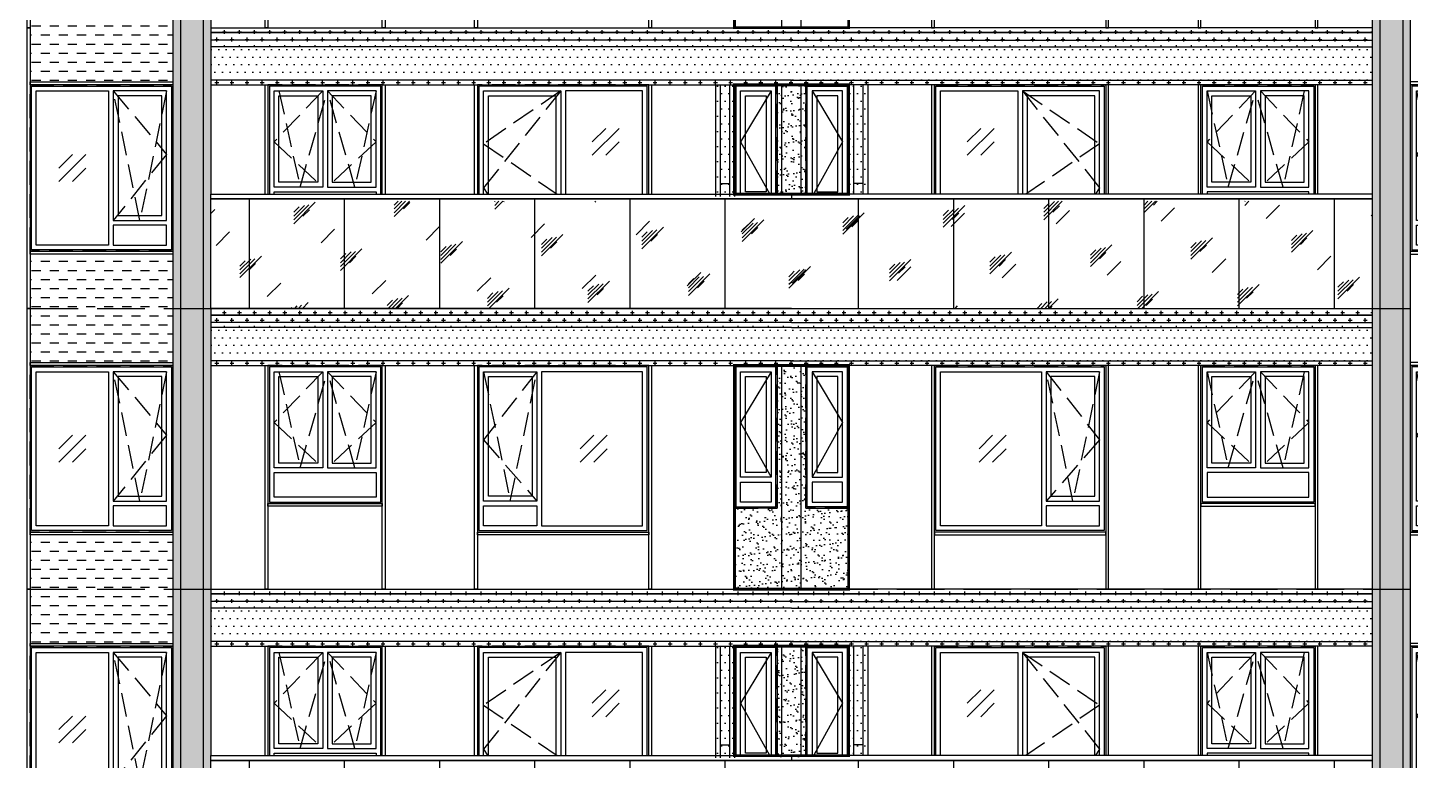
# Model space of a CAD drawing. Extents: x 646072 to 1012572, y -46617 to 16093.
# Drawn here: x 772764 to 787289, y -25552 to -17852 of the extents above; entities that cross this region are included whole.
import ezdxf

# ---------------------------------------------------------------- set-up
doc = ezdxf.new("R2010")
doc.units = 0
doc.header["$LTSCALE"] = 1000
doc.header["$MEASUREMENT"] = 0
for name, pattern in [('3#楼-HZS$0$3#楼-HZS$0$__DASH', [0.35, 0.25, -0.1]), ('3#楼-HZS$0$3#楼-HZS$0$DASH', [0.35, 0.25, -0.1]), ('3#楼-HZS$0$DOTE', [2.42, 2, -0.2, 0.02, -0.2])]:
    doc.linetypes.add(name, pattern=pattern)
for name, color, linetype in [('3#楼-HZS$0$3#楼-HZS$0$00-立面灰色金属看线', 252, 'Continuous'), ('3#楼-HZS$0$3#楼-HZS$0$00-立面米色看线', 31, 'Continuous'), ('3#楼-HZS$0$3#楼-HZS$0$A-ANNO-SYMB', 3, 'Continuous'), ('3#楼-HZS$0$3#楼-HZS$0$A-LINE-浅灰色铝板幕墙-填充', 115, 'Continuous'), ('3#楼-HZS$0$3#楼-HZS$0$DOTE', 1, '3#楼-HZS$0$DOTE'), ('3#楼-HZS$0$3#楼-HZS$0$ELEV-WIND', 4, 'Continuous'), ('3#楼-HZS$0$3#楼-HZS$0$RAIL', 163, 'Continuous'), ('3#楼-HZS$0$3#楼-HZS$0$WINDOW', 4, 'Continuous'), ('3#楼-HZS$0$3#楼-HZS$0$填充-浅黄色铝板', 30, 'Continuous'), ('3#楼-HZS$0$3#楼-HZS$0$填充-深灰色涂料', 11, 'Continuous'), ('3#楼-HZS$0$3#楼-HZS$0$填充-玻璃', 150, 'Continuous'), ('3#楼-HZS$0$3#楼-HZS$0$深灰色涂料', 151, 'Continuous'), ('3#楼-HZS$0$3#楼-HZS$0$轮廓', 255, 'Continuous')]:
    doc.layers.add(name, color=color, linetype=linetype)
pattern_1 = [(0, (245300.04, -101161.286), (79.375, 79.375), [39.6875, -119.0625]), (90, (245319.88, -101181.13), (-79.375, 79.375), [39.6875, -119.0625])]
pattern_2 = [(0, (245300.04, -101136.286), (79.375, 79.375), [39.6875, -119.0625]), (90, (245319.88, -101156.13), (-79.375, 79.375), [39.6875, -119.0625])]
pattern_3 = [(0, (245300.04, -59594.77), (39.6875, 79.375), [0, -79.375])]
pattern_4 = [(0, (245300.04, -104111.286), (79.375, 79.375), [39.6875, -119.0625]), (90, (245319.88, -104131.13), (-79.375, 79.375), [39.6875, -119.0625])]
pattern_5 = [(0, (245300.04, -104086.286), (79.375, 79.375), [39.6875, -119.0625]), (90, (245319.88, -104106.13), (-79.375, 79.375), [39.6875, -119.0625])]
pattern_6 = [(0, (245300.04, -62544.77), (39.6875, 79.375), [0, -79.375])]
pattern_7 = [(0, (245300.04, -107061.286), (79.375, 79.375), [39.6875, -119.0625]), (90, (245319.88, -107081.13), (-79.375, 79.375), [39.6875, -119.0625])]
pattern_8 = [(0, (245300.04, -107036.286), (79.375, 79.375), [39.6875, -119.0625]), (90, (245319.88, -107056.13), (-79.375, 79.375), [39.6875, -119.0625])]
pattern_9 = [(0, (245300.04, -65494.77), (39.6875, 79.375), [0, -79.375])]
pattern_10 = [(45, (533967.94, -79227), (-489.8836, 489.8836), [224, -576]), (45, (534063.94, -79187), (-489.8836, 489.8836), [96, -704]), (45, (533967.94, -79187), (-489.8836, 489.8836), [160, -640]), (45, (534015.94, -79227), (537.4012, -537.4012), [200, -600]), (45, (533967.94, -79267), (-489.8836, 489.8836), [320, -480]), (45, (533967.94, -79147), (-489.8836, 489.8836), [80, -720])]
pattern_11 = [(0, (518868.42, -79267.03), (39.6875, 79.375), [0, -79.375])]
pattern_12 = [(0, (518868.42, -85167.03), (39.6875, 79.375), [0, -79.375])]
pattern_13 = [(0, (518868.42, -67467.03), (79.375, 79.375), [39.6875, -119.0625]), (90, (518888.26, -67486.87), (-79.375, 79.375), [39.6875, -119.0625])]
pattern_14 = [(37.5, (22214.64, 74424.99), (-4.000078, 122.353309), [0, -96.52, 0, -107.95, 0, -103.1875]), (7.5, (22214.64, 74424.99), (112.38082, 179.206275), [0, -52.07, 0, -86.995, 0, -33.3375]), (327.5, (22136.54, 74424.99), (197.748093, 0.359296), [0, -31.75, 0, -114.3, 0, -149.225]), (317.5, (22136.54, 74424.99), (190.889113, 55.73233), [0, -15.875, 0, -74.93, 0, -85.725])]

# ---------------------------------------------------------------- blocks, each defined once
blk = doc.blocks.new('3#楼-HZS$0$3#楼-HZS$0$DFSH50F4+')
at = {"layer": '3#楼-HZS$0$3#楼-HZS$0$ELEV-WIND', "color": 8, "linetype": '3#楼-HZS$0$3#楼-HZS$0$__DASH'}
blk.add_lwpolyline([(28650, -97429), (30450, -97429), (30450, -99179), (28650, -99179)], close=True, dxfattribs=at)
at = {"layer": '3#楼-HZS$0$3#楼-HZS$0$ELEV-WIND'}
for points in [[(28665, -97444), (30435, -97444), (30435, -99164), (28665, -99164)], [(28715, -97494), (29775, -97494), (29775, -99114), (28715, -99114)], [(30385, -97494), (29825, -97494), (29825, -98854), (30385, -98854)], [(30335, -97544), (29875, -97544), (29875, -98804), (30335, -98804)], [(30385, -98904), (29825, -98904), (29825, -99114), (30385, -99114)]]:
    blk.add_lwpolyline(points, close=True, dxfattribs=at)
at = {"layer": '3#楼-HZS$0$3#楼-HZS$0$ELEV-WIND', "color": 8, "linetype": '3#楼-HZS$0$3#楼-HZS$0$DASH'}
for points in [[(29825, -97494), (30385, -98211), (29825, -98854)], [(30385, -97494), (30105, -98854), (29825, -97494)]]:
    blk.add_lwpolyline(points, dxfattribs=at)
blk = doc.blocks.new('3#楼-HZS$0$3#楼-HZS$0$uytjhgjh')
at = {"layer": '3#楼-HZS$0$3#楼-HZS$0$ELEV-WIND', "color": 8, "linetype": '3#楼-HZS$0$3#楼-HZS$0$__DASH'}
blk.add_lwpolyline([(32350, -97429), (33850, -97429), (33850, -99179), (32350, -99179)], close=True, dxfattribs=at)
at = {"layer": '3#楼-HZS$0$3#楼-HZS$0$ELEV-WIND'}
for points in [[(32365, -97444), (33835, -97444), (33835, -99164), (32365, -99164)], [(32415, -97494), (33175, -97494), (33175, -99114), (32415, -99114)], [(33785, -97494), (33225, -97494), (33225, -98854), (33785, -98854)], [(33735, -97544), (33275, -97544), (33275, -98804), (33735, -98804)], [(33785, -98904), (33225, -98904), (33225, -99114), (33785, -99114)]]:
    blk.add_lwpolyline(points, close=True, dxfattribs=at)
at = {"layer": '3#楼-HZS$0$3#楼-HZS$0$ELEV-WIND', "color": 8, "linetype": '3#楼-HZS$0$3#楼-HZS$0$DASH'}
for points in [[(33225, -97494), (33785, -98161), (33225, -98854)], [(33785, -97494), (33505, -98854), (33225, -97494)]]:
    blk.add_lwpolyline(points, dxfattribs=at)
blk = doc.blocks.new('3#楼-HZS$0$3#楼-HZS$0$ytrujuty')
at = {"layer": '3#楼-HZS$0$3#楼-HZS$0$ELEV-WIND', "color": 8, "linetype": '3#楼-HZS$0$3#楼-HZS$0$__DASH'}
blk.add_lwpolyline([(35150, -97429), (36350, -97429), (36350, -98879), (35150, -98879)], close=True, dxfattribs=at)
at = {"layer": '3#楼-HZS$0$3#楼-HZS$0$ELEV-WIND'}
for points in [[(35165, -97444), (36335, -97444), (36335, -98864), (35165, -98864)], [(35215, -97494), (35725, -97494), (35725, -98504), (35215, -98504)], [(35215, -97494), (35725, -97494), (35725, -98504), (35215, -98504)], [(35265, -97544), (35675, -97544), (35675, -98454), (35265, -98454)], [(36285, -97494), (35775, -97494), (35775, -98504), (36285, -98504)], [(36235, -97544), (35825, -97544), (35825, -98454), (36235, -98454)], [(36285, -98554), (35215, -98554), (35215, -98814), (36285, -98814)]]:
    blk.add_lwpolyline(points, close=True, dxfattribs=at)
at = {"layer": '3#楼-HZS$0$3#楼-HZS$0$ELEV-WIND', "color": 8, "linetype": '3#楼-HZS$0$3#楼-HZS$0$DASH'}
for points in [[(35725, -97494), (35215, -98029), (35725, -98504)], [(35215, -97494), (35437, -98504), (35725, -97494)], [(36235, -97494), (36013, -98504), (35725, -97494)], [(35775, -97494), (36285, -98029), (35775, -98504)]]:
    blk.add_lwpolyline(points, dxfattribs=at)
blk = doc.blocks.new('3#楼-HZS$0$3#楼-HZS$0$yhjghjhgjgj')
at = {"layer": '3#楼-HZS$0$3#楼-HZS$0$ELEV-WIND', "color": 8, "linetype": '3#楼-HZS$0$3#楼-HZS$0$__DASH'}
blk.add_lwpolyline([(53700, -97379), (53250, -97379), (53250, -98879), (53700, -98879)], close=True, dxfattribs=at)
at = {"layer": '3#楼-HZS$0$3#楼-HZS$0$ELEV-WIND'}
for points in [[(53685, -97394), (53265, -97394), (53265, -98864), (53685, -98864)], [(53315, -97444), (53635, -97444), (53635, -98554), (53315, -98554)], [(53365, -97494), (53585, -97494), (53585, -98504), (53365, -98504)], [(53315, -98604), (53635, -98604), (53635, -98814), (53315, -98814)]]:
    blk.add_lwpolyline(points, close=True, dxfattribs=at)
at = {"layer": '3#楼-HZS$0$3#楼-HZS$0$ELEV-WIND', "color": 8}
blk.add_lwpolyline([(53635, -97444), (53315, -97979), (53635, -98554)], dxfattribs=at)
blk = doc.blocks.new('3#楼-HZS$0$3#楼-HZS$0$D+FG0J4+FG9KL0')
at = {"layer": '3#楼-HZS$0$3#楼-HZS$0$00-立面灰色金属看线', "elevation": 0}
for points in [[(332665, 132086), (332665, 129136), (332635, 129136), (332635, 132086)], [(332665, 131516), (334165, 131516), (334165, 131486), (332665, 131486)], [(335165, 131486), (335165, 129136), (335135, 129136), (335135, 131486)], [(336395, 131486), (336395, 129136), (336365, 129136), (336365, 131486)], [(337365, 131486), (337365, 129136), (337335, 129136), (337335, 131486)], [(339195, 131486), (339195, 129136), (339165, 129136), (339165, 131486)], [(340515, 129986), (340065, 129986), (340065, 131486), (340515, 131486)], [(335165, 130036), (336365, 130036), (336365, 130006), (335165, 130006)], [(332665, 129736), (334165, 129736), (334165, 129706), (332665, 129706)], [(337365, 129736), (339165, 129736), (339165, 129706), (337365, 129706)]]:
    blk.add_lwpolyline(points, close=True, dxfattribs=at)
blk.add_lwpolyline([(340565, 129136), (340565, 131486)], dxfattribs=at)
at = {"layer": '3#楼-HZS$0$3#楼-HZS$0$00-立面米色看线', "elevation": 0}
for points in [[(334165, 132086), (334165, 129136)], [(334245, 132086), (334245, 129136)], [(334485, 132086), (334485, 129136)], [(334565, 132086), (340665, 132086)], [(334565, 132086), (334565, 129136)], [(334565, 132016), (340665, 132016)], [(340665, 132016), (334565, 132016)], [(340665, 131936), (334565, 131936)], [(340665, 131886), (334565, 131886)], [(340665, 131536), (334565, 131536)], [(340665, 131536), (334565, 131536)], [(334565, 131486), (340665, 131486)], [(340065, 131486), (340065, 129136)]]:
    blk.add_lwpolyline(points, dxfattribs=at)
at = {"layer": '3#楼-HZS$0$3#楼-HZS$0$A-ANNO-SYMB'}
for name, p in [('3#楼-HZS$0$3#楼-HZS$0$uytjhgjh', (300315, 228915, 0)), ('3#楼-HZS$0$3#楼-HZS$0$yhjghjhgjgj', (286815, 228865, 0))]:
    blk.add_blockref(name, p, dxfattribs=at)
at = {"layer": '3#楼-HZS$0$3#楼-HZS$0$A-ANNO-SYMB', "xscale": -1}
for name, p in [('3#楼-HZS$0$3#楼-HZS$0$ytrujuty', (371515, 228915)), ('3#楼-HZS$0$3#楼-HZS$0$DFSH50F4+', (367815, 228915))]:
    blk.add_blockref(name, p, dxfattribs=at)
blk = doc.blocks.new('3#楼-HZS$0$3#楼-HZS$0$SSD+HD+5FGJ')
at = {"layer": '3#楼-HZS$0$3#楼-HZS$0$ELEV-WIND', "color": 8, "linetype": '3#楼-HZS$0$3#楼-HZS$0$__DASH'}
blk.add_lwpolyline([(28950, -97429), (30750, -97429), (30750, -99779), (28950, -99779)], close=True, dxfattribs=at)
at = {"layer": '3#楼-HZS$0$3#楼-HZS$0$ELEV-WIND'}
for points in [[(28965, -97444), (30735, -97444), (30735, -99764), (28965, -99764)], [(29015, -97494), (29825, -97494), (29825, -99714), (29015, -99714)], [(30685, -97494), (29875, -97494), (29875, -99764), (30685, -99764)], [(30635, -97544), (29925, -97544), (29925, -99714), (30635, -99714)]]:
    blk.add_lwpolyline(points, close=True, dxfattribs=at)
at = {"layer": '3#楼-HZS$0$3#楼-HZS$0$ELEV-WIND', "color": 8, "linetype": '3#楼-HZS$0$3#楼-HZS$0$DASH'}
for points in [[(29875, -97494), (30685, -98511), (29875, -99764)], [(29875, -97494), (30685, -98049), (29875, -98604)]]:
    blk.add_lwpolyline(points, dxfattribs=at)
blk = doc.blocks.new('3#楼-HZS$0$3#楼-HZS$0$SDFH5DF64+K0')
for p, q in [((34801, -143948, 0), (34901, -143948, 0)), ((36301, -143948, 0), (36201, -143948, 0))]:
    blk.add_line(p, q)
blk.add_wipeout([(29450, -144061), (41652, -144061), (41652, -144111), (41652, -144146), (41652, -145261), (29450, -145261), (29450, -144111), (29450, -144111)]).dxf.layer = '3#楼-HZS$0$3#楼-HZS$0$A-ANNO-SYMB'
at = {"layer": '3#楼-HZS$0$3#楼-HZS$0$RAIL'}
for points in [[(29450, -144061), (35551, -144061), (35551, -144111), (29450, -144111)], [(41652, -144061), (35551, -144061), (35551, -144111), (41652, -144111)]]:
    blk.add_lwpolyline(points, close=True, dxfattribs=at)
at = {"layer": '3#楼-HZS$0$3#楼-HZS$0$WINDOW'}
for points in [[(35551, -145261), (35551, -145261), (29450, -145261), (29450, -144111), (35551, -144111)], [(35551, -145261), (35551, -145261), (41652, -145261), (41652, -144111), (35551, -144111)]]:
    blk.add_lwpolyline(points, dxfattribs=at)
at = {"layer": '3#楼-HZS$0$3#楼-HZS$0$WINDOW', "elevation": 0}
for points in [[(29851, -144111), (29851, -145261)], [(30851, -144111), (30851, -145261)], [(31851, -144111), (31851, -145261)], [(32851, -144111), (32851, -145261)], [(33851, -144111), (33851, -145261)], [(34851, -144111), (34851, -145261)], [(36251, -144111), (36251, -145261)], [(37251, -144111), (37251, -145261)], [(38251, -144111), (38251, -145261)], [(39251, -144111), (39251, -145261)], [(40251, -144111), (40251, -145261)], [(41251, -144111), (41251, -145261)]]:
    blk.add_lwpolyline(points, dxfattribs=at)
blk = doc.blocks.new('3#楼-HZS$0$3#楼-HZS$0$D+F9J4+GF9L0')
at = {"layer": '3#楼-HZS$0$3#楼-HZS$0$00-立面灰色金属看线', "elevation": 0}
for points in [[(332665, 129136), (332665, 126186), (332635, 126186), (332635, 129136)], [(332665, 128566), (334165, 128566), (334165, 128536), (332665, 128536)], [(335165, 128536), (335165, 126186), (335135, 126186), (335135, 128536)], [(336395, 128536), (336395, 126186), (336365, 126186), (336365, 128536)], [(337365, 128536), (337365, 126186), (337335, 126186), (337335, 128536)], [(339195, 128536), (339195, 126186), (339165, 126186), (339165, 128536)], [(335365, 127086), (336565, 127086), (336565, 127056), (335365, 127056)], [(332665, 126786), (334165, 126786), (334165, 126756), (332665, 126756)], [(337865, 126786), (339965, 126786), (339965, 126756), (337865, 126756)]]:
    blk.add_lwpolyline(points, close=True, dxfattribs=at)
for points in [[(339865, 128536), (339865, 127361)], [(339915, 128536), (339915, 127361)], [(340015, 128536), (340015, 127361)], [(340065, 128536), (340065, 127361)]]:
    blk.add_lwpolyline(points, dxfattribs=at)
at = {"layer": '3#楼-HZS$0$3#楼-HZS$0$00-立面米色看线', "elevation": 0}
for points in [[(334165, 129136), (334165, 126186)], [(334245, 129136), (334245, 126186)], [(334485, 129136), (334485, 126186)], [(334565, 129136), (340665, 129136)], [(334565, 129136), (334565, 126186)], [(334565, 129086), (340665, 129086)], [(340665, 129086), (334565, 129086)], [(340665, 129006), (334565, 129006)], [(340665, 128936), (334565, 128936)], [(340665, 128586), (334565, 128586)], [(340665, 128586), (334565, 128586)], [(334565, 128536), (340665, 128536)]]:
    blk.add_lwpolyline(points, dxfattribs=at)
at = {"layer": '3#楼-HZS$0$3#楼-HZS$0$A-ANNO-SYMB'}
for name, p in [('3#楼-HZS$0$3#楼-HZS$0$uytjhgjh', (300315, 225965, 0)), ('3#楼-HZS$0$3#楼-HZS$0$yhjghjhgjgj', (286815, 225915, 0))]:
    blk.add_blockref(name, p, dxfattribs=at)
at = {"layer": '3#楼-HZS$0$3#楼-HZS$0$A-ANNO-SYMB', "xscale": -1}
for name, p in [('3#楼-HZS$0$3#楼-HZS$0$ytrujuty', (371515, 225965, 0)), ('3#楼-HZS$0$3#楼-HZS$0$SSD+HD+5FGJ', (368115, 225965, 0))]:
    blk.add_blockref(name, p, dxfattribs=at)
at = {"layer": '3#楼-HZS$0$3#楼-HZS$0$A-ANNO-SYMB'}
blk.add_blockref('3#楼-HZS$0$3#楼-HZS$0$SDFH5DF64+K0', (305114, 271447, 0), dxfattribs=at)
at = {"layer": '3#楼-HZS$0$3#楼-HZS$0$00-立面灰色金属看线', "elevation": 0}
blk.add_lwpolyline([(340515, 127386), (340065, 127386), (340065, 128536), (340515, 128536)], close=True, dxfattribs=at)
blk.add_lwpolyline([(340565, 127386), (340565, 128536)], dxfattribs=at)
blk = doc.blocks.new('3#楼-HZS$0$3#楼-HZS$0$D+F904HK9H')
at = {"layer": '3#楼-HZS$0$3#楼-HZS$0$轮廓', "const_width": 30, "elevation": 0}
for points in [[(804804, -17853), (806004, -17853), (806004, -20203), (804804, -20203)], [(804804, -20803), (806004, -20803), (806004, -21953), (804804, -21953)], [(804804, -23753), (806004, -23753), (806004, -26103), (804804, -26103)], [(804804, -26703), (806004, -26703), (806004, -27853), (804804, -27853)]]:
    blk.add_lwpolyline(points, close=True, dxfattribs=at)
blk = doc.blocks.new('3#楼-HZS$0$3#楼-HZS$0$d+fgj4+fghk7+9')
at = {"color": 8, "elevation": 0}
for points in [[(803451, -21262), (803309, -21403)], [(803592, -21262), (803309, -21544)], [(807391, -21262), (807250, -21403)], [(807532, -21262), (807250, -21544)], [(803592, -21403), (803451, -21544)], [(807532, -21403), (807391, -21544)], [(797849, -21537), (797707, -21678)], [(797990, -21537), (797707, -21819)], [(797990, -21678), (797849, -21819)], [(797849, -24487), (797707, -24628)], [(797990, -24487), (797707, -24769)], [(803326, -24487), (803184, -24628)], [(803467, -24487), (803184, -24769)], [(807516, -24487), (807375, -24628)], [(807657, -24487), (807375, -24769)], [(797990, -24628), (797849, -24769)], [(803467, -24628), (803326, -24769)], [(807657, -24628), (807516, -24769)], [(803451, -27162), (803309, -27303)], [(803592, -27162), (803309, -27444)], [(807391, -27162), (807250, -27303)], [(807532, -27162), (807250, -27444)], [(803592, -27303), (803451, -27444)], [(807532, -27303), (807391, -27444)], [(797849, -27437), (797707, -27578)], [(797990, -27437), (797707, -27719)], [(797990, -27578), (797849, -27719)]]:
    blk.add_lwpolyline(points, dxfattribs=at)
blk = doc.blocks.new('3#楼-HZS$0$3#楼-HZS$0$+d9f0j4+9gf7k0')
at = {"layer": '3#楼-HZS$0$3#楼-HZS$0$A-LINE-浅灰色铝板幕墙-填充'}
h = blk.add_hatch(dxfattribs=at)
h.set_pattern_fill('DOTS', color=256, scale=50)
h.set_pattern_definition(pattern_3)
h.paths.add_polyline_path([(827618, 53672), (821518, 53672), (821518, 54022), (827618, 54022)])
h = blk.add_hatch(dxfattribs=at)
h.set_pattern_fill('DOTS', color=256, scale=50)
h.set_pattern_definition(pattern_3)
h.paths.add_polyline_path([(827618, 53672), (833719, 53672), (833719, 54022), (827618, 54022)])
h = blk.add_hatch(dxfattribs=at)
h.set_pattern_fill('DOTS', color=256, scale=50)
h.set_pattern_definition(pattern_11)
h.paths.add_polyline_path([(826818, 53622), (827018, 53622), (827018, 52447), (826818, 52447)])
h = blk.add_hatch(dxfattribs=at)
h.set_pattern_fill('DOTS', color=256, scale=50)
h.set_pattern_definition(pattern_11)
h.paths.add_polyline_path([(828419, 53622), (828219, 53622), (828219, 52447), (828419, 52447)])
h = blk.add_hatch(dxfattribs=at)
h.set_pattern_fill('DOTS', color=256, scale=50)
h.set_pattern_definition(pattern_6)
h.paths.add_polyline_path([(827618, 50722), (821518, 50722), (821518, 51072), (827618, 51072)])
h = blk.add_hatch(dxfattribs=at)
h.set_pattern_fill('DOTS', color=256, scale=50)
h.set_pattern_definition(pattern_6)
h.paths.add_polyline_path([(827618, 50722), (833719, 50722), (833719, 51072), (827618, 51072)])
h = blk.add_hatch(dxfattribs=at)
h.set_pattern_fill('DOTS', color=256, scale=50)
h.set_pattern_definition(pattern_9)
h.paths.add_polyline_path([(827618, 47772), (821518, 47772), (821518, 48122), (827618, 48122)])
h = blk.add_hatch(dxfattribs=at)
h.set_pattern_fill('DOTS', color=256, scale=50)
h.set_pattern_definition(pattern_9)
h.paths.add_polyline_path([(827618, 47772), (833719, 47772), (833719, 48122), (827618, 48122)])
h = blk.add_hatch(dxfattribs=at)
h.set_pattern_fill('DOTS', color=256, scale=50)
h.set_pattern_definition(pattern_12)
h.paths.add_polyline_path([(826818, 47722), (827018, 47722), (827018, 46547), (826818, 46547)])
h = blk.add_hatch(dxfattribs=at)
h.set_pattern_fill('DOTS', color=256, scale=50)
h.set_pattern_definition(pattern_12)
h.paths.add_polyline_path([(828419, 47722), (828219, 47722), (828219, 46547), (828419, 46547)])
at = {"layer": '3#楼-HZS$0$3#楼-HZS$0$填充-浅黄色铝板'}
h = blk.add_hatch(dxfattribs=at)
h.set_pattern_fill('CROSS', color=256, scale=50)
h.set_pattern_definition(pattern_13)
h.paths.add_polyline_path([(821518, 64247), (821118, 64247), (821118, 36522), (821518, 36522)])
h = blk.add_hatch(dxfattribs=at)
h.set_pattern_fill('CROSS', color=256, scale=50)
h.set_pattern_definition(pattern_13)
h.paths.add_polyline_path([(833719, 64247), (834119, 64247), (834119, 36522), (833719, 36522)])
h = blk.add_hatch(dxfattribs=at)
h.set_pattern_fill('CROSS', color=256, scale=50)
h.set_pattern_definition(pattern_1)
h.paths.add_polyline_path([(827618, 54022), (821518, 54022), (821518, 54197), (827618, 54197), (827618, 54172), (827618, 54092)])
h = blk.add_hatch(dxfattribs=at)
h.set_pattern_fill('CROSS', color=256, scale=50)
h.set_pattern_definition(pattern_1)
h.paths.add_polyline_path([(827618, 54022), (833719, 54022), (833719, 54197), (827618, 54197), (827618, 54172), (827618, 54092)])
h = blk.add_hatch(dxfattribs=at)
h.set_pattern_fill('CROSS', color=256, scale=50)
h.set_pattern_definition(pattern_2)
h.paths.add_polyline_path([(827618, 53622), (821518, 53622), (821518, 53672), (827618, 53672)])
h = blk.add_hatch(dxfattribs=at)
h.set_pattern_fill('CROSS', color=256, scale=50)
h.set_pattern_definition(pattern_2)
h.paths.add_polyline_path([(827618, 53622), (833719, 53622), (833719, 53672), (827618, 53672)])
h = blk.add_hatch(dxfattribs=at)
h.set_pattern_fill('CROSS', color=256, scale=50)
h.set_pattern_definition(pattern_4)
h.paths.add_polyline_path([(827618, 51072), (821518, 51072), (821518, 51247), (827618, 51247), (827618, 51222), (827618, 51142)])
h = blk.add_hatch(dxfattribs=at)
h.set_pattern_fill('CROSS', color=256, scale=50)
h.set_pattern_definition(pattern_4)
h.paths.add_polyline_path([(827618, 51072), (833719, 51072), (833719, 51247), (827618, 51247), (827618, 51222), (827618, 51142)])
h = blk.add_hatch(dxfattribs=at)
h.set_pattern_fill('CROSS', color=256, scale=50)
h.set_pattern_definition(pattern_5)
h.paths.add_polyline_path([(827618, 50672), (821518, 50672), (821518, 50722), (827618, 50722)])
h = blk.add_hatch(dxfattribs=at)
h.set_pattern_fill('CROSS', color=256, scale=50)
h.set_pattern_definition(pattern_5)
h.paths.add_polyline_path([(827618, 50672), (833719, 50672), (833719, 50722), (827618, 50722)])
h = blk.add_hatch(dxfattribs=at)
h.set_pattern_fill('CROSS', color=256, scale=50)
h.set_pattern_definition(pattern_7)
h.paths.add_polyline_path([(827618, 48122), (821518, 48122), (821518, 48297), (827618, 48297), (827618, 48272), (827618, 48192)])
h = blk.add_hatch(dxfattribs=at)
h.set_pattern_fill('CROSS', color=256, scale=50)
h.set_pattern_definition(pattern_7)
h.paths.add_polyline_path([(827618, 48122), (833719, 48122), (833719, 48297), (827618, 48297), (827618, 48272), (827618, 48192)])
h = blk.add_hatch(dxfattribs=at)
h.set_pattern_fill('CROSS', color=256, scale=50)
h.set_pattern_definition(pattern_8)
h.paths.add_polyline_path([(827618, 47722), (821518, 47722), (821518, 47772), (827618, 47772)])
h = blk.add_hatch(dxfattribs=at)
h.set_pattern_fill('CROSS', color=256, scale=50)
h.set_pattern_definition(pattern_8)
h.paths.add_polyline_path([(827618, 47722), (833719, 47722), (833719, 47772), (827618, 47772)])
at = {"layer": '3#楼-HZS$0$3#楼-HZS$0$填充-深灰色涂料'}
h = blk.add_hatch(dxfattribs=at)
h.set_pattern_fill('DASH', color=11, scale=100)
h.set_pattern_definition([(0, (518868.42, -76317.03), (95.25, 95.25), [95.25, -95.25])])
h.paths.add_polyline_path([(821118, 54792), (819618, 54792), (819618, 53622), (821118, 53622)])
h = blk.add_hatch(dxfattribs=at)
h.set_pattern_fill('DASH', color=11, scale=100)
h.set_pattern_definition([(0, (518868.42, -79267.03), (95.25, 95.25), [95.25, -95.25])])
h.paths.add_polyline_path([(821118, 51842), (819618, 51842), (819618, 50672), (821118, 50672)])
h = blk.add_hatch(dxfattribs=at)
h.set_pattern_fill('DASH', color=11, scale=100)
h.set_pattern_definition([(0, (518868.42, -82217.03), (95.25, 95.25), [95.25, -95.25])])
h.paths.add_polyline_path([(821118, 48892), (819618, 48892), (819618, 47722), (821118, 47722)])
at = {"layer": '3#楼-HZS$0$3#楼-HZS$0$填充-玻璃'}
h = blk.add_hatch(dxfattribs=at)
h.set_pattern_fill('玻璃1', color=256, scale=100)
h.set_pattern_definition(pattern_10)
h.paths.add_polyline_path([(821518, 52397), (827618, 52397), (827618, 51272), (821518, 51272)])
h = blk.add_hatch(dxfattribs=at)
h.set_pattern_fill('玻璃1', color=256, scale=100)
h.set_pattern_definition(pattern_10)
h.paths.add_polyline_path([(833719, 52397), (827618, 52397), (827618, 51272), (833719, 51272)])
at = {"layer": '3#楼-HZS$0$3#楼-HZS$0$深灰色涂料'}
h = blk.add_hatch(dxfattribs=at)
h.set_pattern_fill('AR-SAND', color=256, scale=50)
h.set_pattern_definition(pattern_14)
h.paths.add_polyline_path([(827468, 53622), (827769, 53622), (827769, 52447), (827468, 52447)])
h = blk.add_hatch(dxfattribs=at)
h.set_pattern_fill('AR-SAND', color=256, scale=50)
h.set_pattern_definition(pattern_14)
h.paths.add_polyline_path([(827018, 49172), (827018, 48322), (828219, 48322), (828219, 49172), (827768, 49172), (827768, 50672), (827468, 50672), (827468, 49172)])
h = blk.add_hatch(dxfattribs=at)
h.set_pattern_fill('AR-SAND', color=256, scale=50)
h.set_pattern_definition(pattern_14)
h.paths.add_polyline_path([(827468, 47722), (827769, 47722), (827769, 46547), (827468, 46547)])

msp = doc.modelspace()

# ---------------------------------------------------------------- linework, layer by layer
at = {"layer": '3#楼-HZS$0$3#楼-HZS$0$DOTE', "linetype": '3#楼-HZS$0$3#楼-HZS$0$__DASH', "ltscale": 2}
for p, q in [((746894.8, -20801.8), (812394.8, -20801.8)), ((746894.8, -23751.8), (812394.8, -23751.8))]:
    msp.add_line(p, q, dxfattribs=at)

# ---------------------------------------------------------------- block references
for p in [(440123.2, -146988.1, 0), (440123.2, -152888.1, 0)]:
    msp.add_blockref('3#楼-HZS$0$3#楼-HZS$0$D+FG0J4+FG9KL0', p)

# ---------------------------------------------------------------- next in the draw order: block references
for p in [(440123.2, -146988.1, 0), (440123.2, -152888.1, 0)]:
    msp.add_blockref('3#楼-HZS$0$3#楼-HZS$0$D+F9J4+GF9L0', p)

# ---------------------------------------------------------------- next in the draw order: block references
at = {"xscale": -1}
for p in [(1121454, -146988.1, 0), (1121454, -152888.1, 0)]:
    msp.add_blockref('3#楼-HZS$0$3#楼-HZS$0$D+FG0J4+FG9KL0', p, dxfattribs=at)

# ---------------------------------------------------------------- next in the draw order: block references
for p in [(1121454, -146988.1, 0), (1121454, -152888.1, 0)]:
    msp.add_blockref('3#楼-HZS$0$3#楼-HZS$0$D+F9J4+GF9L0', p, dxfattribs=at)

# ---------------------------------------------------------------- next in the draw order: linework, layer by layer
at = {"layer": '3#楼-HZS$0$3#楼-HZS$0$00-立面灰色金属看线', "elevation": 0}
for points in [[(779988.4, -18451.8), (779988.4, -19626.8)], [(780038.4, -18451.8), (780038.4, -19626.8)], [(780138.4, -18451.8), (780138.4, -19626.8)], [(780188.4, -18451.8), (780188.4, -19626.8)], [(779988.4, -24351.8), (779988.4, -25526.8)], [(780038.4, -24351.8), (780038.4, -25526.8)], [(780138.4, -24351.8), (780138.4, -25526.8)], [(780188.4, -24351.8), (780188.4, -25526.8)]]:
    msp.add_lwpolyline(points, dxfattribs=at)

# ---------------------------------------------------------------- next in the draw order: block references
for name, p in [('3#楼-HZS$0$3#楼-HZS$0$D+F904HK9H', (-24615.2, 2351.2, 0)), ('3#楼-HZS$0$3#楼-HZS$0$+d9f0j4+9gf7k0', (-46829.8, -72073.8, 0)), ('3#楼-HZS$0$3#楼-HZS$0$d+fgj4+fghk7+9', (-24615.2, 2351.2, 0))]:
    msp.add_blockref(name, p)

doc.saveas('drawing.dxf')
